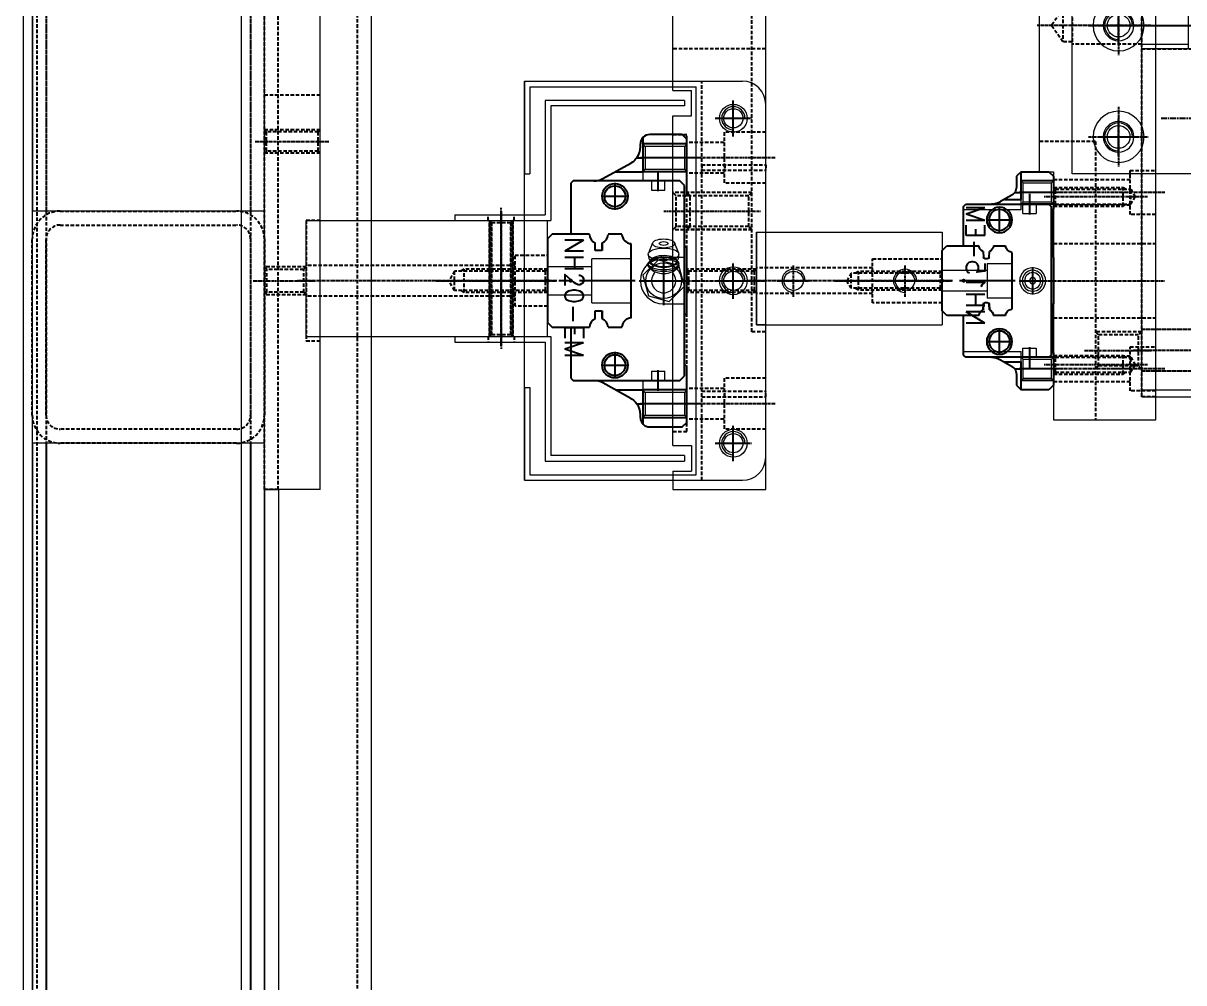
# Model space of a CAD drawing. Header units: millimetres. Extents: x -32759 to 129432, y 390 to 54305.
# Drawn here: x 17865.4 to 18115.4, y 24901.9 to 25108.6 of the extents above; entities that cross this region are included whole.
import ezdxf

# ---------------------------------------------------------------- set-up
doc = ezdxf.new("R2010")
doc.units = ezdxf.units.MM
for name, pattern in [('AM_ISO08W050', [18, 12, -1.5, 3, -1.5]), ('CENTER', [2, 1.25, -0.25, 0.25, -0.25]), ('HIDDEN', [0.375, 0.25, -0.125])]:
    doc.linetypes.add(name, pattern=pattern)
for name, color, linetype, lineweight in [('_BODY', 7, 'Continuous', 13), ('AM_4', 3, 'Continuous', 25), ('AM_5', 3, 'Continuous', 25), ('AM_7', 4, 'AM_ISO08W050', 25), ('AM_9', 253, 'Continuous', 0), ('ConnectionPoints', 7, 'Continuous', 50)]:
    doc.layers.add(name, color=color, linetype=linetype, lineweight=lineweight)
for name, color, linetype in [('CENTER', 1, 'CENTER'), ('CL', 1, 'CENTER'), ('HL', 2, 'HIDDEN')]:
    doc.layers.add(name, color=color, linetype=linetype)
doc.styles.add('한글', font='romans.shx', dxfattribs={"height": 4, "bigfont": 'whgtxt.shx'})

# ---------------------------------------------------------------- blocks, each defined once
blk = doc.blocks.new('yudrr')
at = {"ltscale": 0.5}
blk.add_line((310940.99, 31015.09), (310090.99, 31015.09), dxfattribs=at)
blk = doc.blocks.new('uutetw')
blk.add_blockref('yudrr', (0, 0))
blk = doc.blocks.new('67e5e')
at = {"layer": 'CL', "ltscale": 0.5}
blk.add_line((289839.67, 32360.44), (289839.67, 32341.44), dxfattribs=at)
at = {"layer": 'HL', "ltscale": 3}
for p, q in [((289837.6, 32358), (289837.17, 32358.44)), ((289837.17, 32343.44), (289837.17, 32358.44)), ((289837.6, 32358), (289841.74, 32358)), ((289837.6, 32343.87), (289837.6, 32358)), ((289841.74, 32358), (289842.17, 32358.44)), ((289841.74, 32343.87), (289841.74, 32358)), ((289842.17, 32343.44), (289842.17, 32358.44)), ((289837.17, 32343.44), (289837.6, 32343.87)), ((289837.6, 32343.87), (289841.74, 32343.87)), ((289842.17, 32343.44), (289841.74, 32343.87))]:
    blk.add_line(p, q, dxfattribs=at)
blk = doc.blocks.new('tyet')
at = {"layer": 'CL', "ltscale": 0.5}
blk.add_line((286328.87, 32794.17), (286349.87, 32794.17), dxfattribs=at)
at = {"layer": 'HL', "ltscale": 3}
for p, q in [((286330.87, 32799.67), (286339.87, 32799.67)), ((286339.87, 32799.67), (286339.87, 32788.67)), ((286339.87, 32797.47), (286347.87, 32797.47)), ((286339.87, 32790.87), (286347.87, 32790.87)), ((286330.87, 32788.67), (286339.87, 32788.67))]:
    blk.add_line(p, q, dxfattribs=at)
blk = doc.blocks.new('54t43')
at = {"layer": 'CL', "ltscale": 0.5}
blk.add_line((295492.24, 32846.58), (295471.24, 32846.58), dxfattribs=at)
at = {"layer": 'HL', "ltscale": 3}
for p, q in [((295473.24, 32850.58), (295473.92, 32849.91)), ((295473.24, 32850.58), (295490.24, 32850.58)), ((295489.57, 32849.91), (295490.24, 32850.58)), ((295473.92, 32849.91), (295473.92, 32843.26)), ((295473.92, 32849.91), (295489.57, 32849.91)), ((295489.57, 32849.91), (295489.57, 32843.26)), ((295473.24, 32842.58), (295473.92, 32843.26)), ((295473.24, 32842.58), (295490.24, 32842.58)), ((295473.92, 32843.26), (295489.57, 32843.26)), ((295489.57, 32843.26), (295490.24, 32842.58))]:
    blk.add_line(p, q, dxfattribs=at)
blk = doc.blocks.new('7uryr')
at = {"layer": 'CL', "ltscale": 0.5}
blk.add_line((305307.34, 32563.16), (305289.34, 32563.16), dxfattribs=at)
at = {"layer": 'HL', "ltscale": 3}
for p, q in [((305291.34, 32567.16), (305292.02, 32566.49)), ((305291.34, 32567.16), (305305.34, 32567.16)), ((305292.02, 32566.49), (305292.02, 32559.84)), ((305292.02, 32566.49), (305304.67, 32566.49)), ((305304.67, 32566.49), (305305.34, 32567.16)), ((305304.67, 32566.49), (305304.67, 32559.84)), ((305291.34, 32559.16), (305292.02, 32559.84)), ((305291.34, 32559.16), (305305.34, 32559.16)), ((305292.02, 32559.84), (305304.67, 32559.84)), ((305304.67, 32559.84), (305305.34, 32559.16))]:
    blk.add_line(p, q, dxfattribs=at)
blk = doc.blocks.new('tyuweq')
at = {"ltscale": 0.5}
blk.add_circle((304059.02, 35217.71), 2.07, dxfattribs=at)
at = {"color": 1, "ltscale": 0.5}
blk.add_arc((304059.02, 35217.71), 2.5, 270, 180, dxfattribs=at)
at = {"layer": 'CL', "ltscale": 0.5}
for p, q in [((304059.02, 35221.21), (304059.02, 35214.21)), ((304055.52, 35217.71), (304062.52, 35217.71))]:
    blk.add_line(p, q, dxfattribs=at)
blk = doc.blocks.new('yi8we4t')
at = {"ltscale": 0.5}
for p, q in [((294731.98, 33538.59), (294727.98, 33538.59)), ((294727.98, 33538.59), (294727.98, 33518.59)), ((294731.98, 33538.59), (294731.98, 33534.59)), ((294737.48, 33538.59), (294737.48, 33534.59)), ((294737.48, 33538.59), (294808.48, 33538.59)), ((294808.48, 33538.59), (294808.48, 33534.59)), ((294813.98, 33538.59), (294813.98, 33534.59)), ((294813.98, 33538.59), (294971.98, 33538.59)), ((294737.48, 33534.59), (294731.98, 33534.59)), ((294808.48, 33534.59), (294813.98, 33534.59)), ((294763.48, 33518.59), (294763.48, 33520.59)), ((294763.48, 33520.59), (294783.48, 33520.59)), ((294783.48, 33520.59), (294783.48, 33518.59)), ((294727.98, 33518.59), (295057.98, 33518.59))]:
    blk.add_line(p, q, dxfattribs=at)
at = {"layer": 'HL', "ltscale": 3}
for p, q in [((294740.48, 33538.59), (294740.48, 33535.59)), ((294804.48, 33538.59), (294804.48, 33535.59)), ((294822.98, 33518.59), (294822.98, 33538.59)), ((294740.48, 33535.59), (294804.48, 33535.59)), ((294761.98, 33518.59), (294761.98, 33521.59)), ((294761.98, 33521.59), (295023.98, 33521.59))]:
    blk.add_line(p, q, dxfattribs=at)
at = {"rotation": 90}
for name, p in [('54t43', (327634.56, -261951.66)), ('7uryr', (327351.15, -271769.76))]:
    blk.add_blockref(name, p, dxfattribs=at)
at = {"extrusion": (0, 0, -1), "zscale": -1, "rotation": 90}
for p in [(-261952.31, -252812.29), (-262005.31, -252812.29)]:
    blk.add_blockref('tyet', p, dxfattribs=at)
for name, p in [('67e5e', (4933.31, 1177.15)), ('tyuweq', (-9321.04, -1692.13)), ('tyuweq', (-9286.04, -1692.13)), ('tyuweq', (-9251.04, -1692.13))]:
    blk.add_blockref(name, p)
blk = doc.blocks.new('y7iwett')
blk.add_blockref('yi8we4t', (0, 0))
blk = doc.blocks.new('T7IRTY')
at = {"layer": 'AM_4'}
for p, q in [((294078.03, 23800.7), (294077.03, 23799.71)), ((294077.03, 23799.71), (294077.03, 23792.7)), ((294090.04, 23800.7), (294078.03, 23800.7)), ((294088.03, 23800.2), (294087.03, 23799.2)), ((294129.03, 23800.2), (294088.03, 23800.2)), ((294090.53, 23800.21), (294090.04, 23800.7)), ((294101.03, 23800.21), (294090.53, 23800.21)), ((294101.53, 23800.7), (294101.03, 23800.21)), ((294115.54, 23800.7), (294101.53, 23800.7)), ((294116.03, 23800.21), (294115.54, 23800.7)), ((294126.53, 23800.21), (294116.03, 23800.21)), ((294127.03, 23800.7), (294126.53, 23800.21)), ((294139.04, 23800.7), (294127.03, 23800.7)), ((294130.03, 23799.2), (294129.03, 23800.2)), ((294140.03, 23799.71), (294139.04, 23800.7)), ((294140.03, 23792.7), (294140.03, 23799.71)), ((294087.03, 23799.2), (294087.03, 23776.2)), ((294130.03, 23776.2), (294130.03, 23799.2)), ((294077.71, 23791.2), (294085.03, 23791.2)), ((294079.68, 23790.7), (294079.03, 23790.7)), ((294082.03, 23789.94), (294082.03, 23791.2)), ((294085.03, 23785.31), (294085.03, 23791.2)), ((294132.03, 23785.31), (294132.03, 23791.2)), ((294132.03, 23791.2), (294139.36, 23791.2)), ((294135.03, 23789.94), (294135.03, 23791.2)), ((294138.03, 23790.7), (294137.39, 23790.7)), ((294086.53, 23782.61), (294083.18, 23788.65)), ((294116.52, 23788.7), (294100.55, 23788.7)), ((294133.89, 23788.65), (294130.54, 23782.61)), ((294098.53, 23786.7), (294098.53, 23783.72)), ((294118.53, 23783.72), (294118.53, 23786.7)), ((294100.38, 23782.46), (294102.03, 23782.46)), ((294102.03, 23782.45), (294100.38, 23782.45)), ((294102.03, 23782.46), (294102.03, 23780.96)), ((294115.03, 23782.46), (294116.69, 23782.46)), ((294115.03, 23780.96), (294115.03, 23782.46)), ((294116.69, 23782.45), (294115.03, 23782.45)), ((294098.53, 23779.7), (294098.53, 23771.7)), ((294102.03, 23780.96), (294100.38, 23780.96)), ((294116.69, 23780.96), (294115.03, 23780.96)), ((294118.53, 23771.7), (294118.53, 23779.7)), ((294087.03, 23776.2), (294087.53, 23775.7)), ((294087.53, 23775.7), (294098.53, 23775.7)), ((294118.53, 23775.7), (294129.53, 23775.7)), ((294129.53, 23775.7), (294130.03, 23776.2)), ((294098.53, 23771.7), (294099.53, 23770.7)), ((294099.53, 23770.7), (294117.53, 23770.7)), ((294117.53, 23770.7), (294118.53, 23771.7))]:
    blk.add_line(p, q, dxfattribs=at)
for points in [[(294082.03, 23789.94), (294082.29, 23789.74), (294082.52, 23789.52), (294082.75, 23789.28), (294082.95, 23789.02), (294083.18, 23788.65)], [(294133.89, 23788.65), (294134.06, 23788.92), (294134.24, 23789.18), (294134.46, 23789.43), (294134.7, 23789.66), (294135.03, 23789.94)]]:
    blk.add_lwpolyline(points, dxfattribs=at)
for centre, radius in [((294090.33, 23785.2), 2.75), ((294090.33, 23785.2), 2.25), ((294126.73, 23785.2), 2.75), ((294126.73, 23785.2), 2.25)]:
    blk.add_circle(centre, radius, dxfattribs=at)
for centre, radius, start, end in [((294079.03, 23792.7), 2, 180, 270), ((294138.03, 23792.7), 2, 270, 0), ((294079.68, 23786.7), 4, 53.9938, 90), ((294137.39, 23786.7), 4, 90, 126.0063), ((294098.46, 23788.78), 2.08, 271.9595, 357.9866), ((294118.61, 23788.78), 2.08, 182.0134, 268.0405), ((294083.03, 23780.67), 4, 0, 29.0571), ((294098.46, 23781.64), 2.08, 23.1458, 88.0405), ((294098.46, 23781.64), 2.08, 23.1458, 88.0405), ((294118.61, 23781.64), 2.08, 91.9595, 156.8542), ((294118.61, 23781.64), 2.08, 91.9595, 156.8534), ((294134.03, 23780.67), 4, 150.9429, 180), ((294098.46, 23781.78), 2.08, 271.9595, 336.8542), ((294118.61, 23781.78), 2.08, 203.1458, 268.0405)]:
    blk.add_arc(centre, radius, start, end, dxfattribs=at)
at = {"layer": 'AM_5'}
for p, q in [((294079.03, 23800.7), (294079.03, 23791.2)), ((294085.03, 23800.7), (294085.03, 23791.2)), ((294132.03, 23800.7), (294132.03, 23791.2)), ((294138.03, 23800.7), (294138.03, 23791.2))]:
    blk.add_line(p, q, dxfattribs=at)
at = {"layer": 'AM_7'}
for p, q in [((294082.03, 23802.23), (294082.03, 23790.68)), ((294135.03, 23802.23), (294135.03, 23790.68)), ((294108.53, 23790.45), (294108.53, 23800.95)), ((294089.23, 23794.5), (294084.83, 23794.5)), ((294103.28, 23795.7), (294113.78, 23795.7)), ((294132.23, 23794.5), (294127.83, 23794.5)), ((294108.53, 23789.6), (294108.53, 23769.8)), ((294090.33, 23782.32), (294090.33, 23788.09)), ((294126.73, 23782.32), (294126.73, 23788.09)), ((294087.45, 23785.2), (294093.22, 23785.2)), ((294123.85, 23785.2), (294129.62, 23785.2))]:
    blk.add_line(p, q, dxfattribs=at)
at = {"layer": 'AM_9'}
for p, q in [((294079.03, 23800.7), (294079.58, 23800.16)), ((294079.58, 23800.16), (294079.58, 23791.75)), ((294079.58, 23800.16), (294084.49, 23800.16)), ((294084.49, 23800.16), (294085.03, 23800.7)), ((294084.49, 23791.75), (294084.49, 23800.16)), ((294103.53, 23800.2), (294103.53, 23795.7)), ((294109.73, 23800.17), (294105.27, 23798.97)), ((294113, 23796.9), (294109.73, 23800.17)), ((294113.53, 23795.7), (294113.53, 23800.2)), ((294132.03, 23800.7), (294132.58, 23800.16)), ((294132.58, 23800.16), (294132.58, 23791.75)), ((294132.58, 23800.16), (294137.49, 23800.16)), ((294137.49, 23800.16), (294138.03, 23800.7)), ((294137.49, 23791.75), (294137.49, 23800.16)), ((294102.6, 23798.96), (294100.34, 23798.07)), ((294104.27, 23798.66), (294103.99, 23798.31)), ((294104, 23798.33), (294104.02, 23798.35)), ((294105.27, 23798.97), (294104.07, 23794.51)), ((294105.23, 23799), (294104.87, 23799)), ((294106.41, 23797.96), (294105.83, 23798.66)), ((294111.8, 23792.44), (294113, 23796.9)), ((294089.03, 23795.95), (294087.03, 23795.95)), ((294089.03, 23793.05), (294089.03, 23795.95)), ((294104.07, 23794.51), (294107.34, 23791.24)), ((294128.03, 23793.05), (294128.03, 23795.95)), ((294130.03, 23795.95), (294128.03, 23795.95)), ((294087.03, 23793.05), (294089.03, 23793.05)), ((294100.34, 23793.33), (294102.6, 23792.45)), ((294103.99, 23793.1), (294104.27, 23792.75)), ((294104.87, 23792.4), (294105.23, 23792.4)), ((294105.83, 23792.75), (294106.41, 23793.45)), ((294107.34, 23791.24), (294111.8, 23792.44)), ((294128.03, 23793.05), (294130.03, 23793.05)), ((294079.58, 23791.75), (294079.03, 23791.2)), ((294079.58, 23791.75), (294084.49, 23791.75)), ((294085.03, 23791.2), (294084.49, 23791.75)), ((294085.03, 23791.2), (294087.03, 23791.2)), ((294130.03, 23791.2), (294132.03, 23791.2)), ((294132.58, 23791.75), (294132.03, 23791.2)), ((294132.58, 23791.75), (294137.49, 23791.75)), ((294138.03, 23791.2), (294137.49, 23791.75)), ((294103.78, 23788.7), (294103.78, 23780.2)), ((294113.28, 23780.2), (294113.28, 23788.7)), ((294098.53, 23783.72), (294098.53, 23783.72)), ((294118.53, 23783.72), (294118.53, 23783.72)), ((294100.38, 23780.95), (294102.03, 23780.95)), ((294102.03, 23780.95), (294102.03, 23780.96)), ((294113.28, 23780.2), (294103.78, 23780.2)), ((294105.53, 23780.2), (294105.53, 23770.7)), ((294111.53, 23770.7), (294111.53, 23780.2)), ((294115.03, 23780.96), (294115.03, 23780.95)), ((294115.03, 23780.95), (294116.69, 23780.95))]:
    blk.add_line(p, q, dxfattribs=at)
for points in [[(294104.18, 23798.49), (294104.23, 23798.52), (294104.3, 23798.54), (294104.37, 23798.56), (294104.45, 23798.55), (294104.52, 23798.52), (294104.58, 23798.49)], [(294105.25, 23797.7), (294105.25, 23797.69), (294105.14, 23797.52)], [(294106.4, 23797.96), (294106.38, 23797.99), (294106.21, 23798.12), (294106.01, 23798.18), (294105.8, 23798.15), (294105.58, 23798.04), (294105.47, 23797.95), (294105.36, 23797.83), (294105.25, 23797.7)], [(294106.64, 23797.48), (294106.53, 23797.77), (294106.4, 23797.96)], [(294106.64, 23793.92), (294106.78, 23794.33), (294106.89, 23794.78), (294106.95, 23795.25), (294106.97, 23795.75), (294106.95, 23796.22), (294106.87, 23796.7), (294106.77, 23797.1), (294106.64, 23797.48)], [(294104.09, 23792.98), (294104.09, 23792.99), (294104.01, 23793.07), (294104, 23793.08)], [(294104.58, 23792.91), (294104.53, 23792.89), (294104.46, 23792.86), (294104.39, 23792.85), (294104.31, 23792.86), (294104.24, 23792.89), (294104.22, 23792.9)], [(294105.14, 23793.89), (294105.29, 23793.66), (294105.45, 23793.48), (294105.65, 23793.33), (294105.84, 23793.24), (294106.04, 23793.23), (294106.22, 23793.29), (294106.39, 23793.43), (294106.4, 23793.45)], [(294106.4, 23793.45), (294106.53, 23793.65), (294106.64, 23793.92)]]:
    blk.add_lwpolyline(points, dxfattribs=at)
blk.add_circle((294108.53, 23795.7), 3.85, dxfattribs=at)
for centre, radius, start, end in [((294102.82, 23795.7), 3.3, 57.5686, 90), ((294108.53, 23795.7), 2.6, 223.2105, 136.7895), ((294108.53, 23795.7), 5, 180, 0), ((294102.82, 23795.7), 3.3, 270, 302.4314), ((294098.46, 23788.77), 2.08, 271.9595, 358.108), ((294118.61, 23788.77), 2.08, 181.892, 268.0405), ((294098.46, 23781.77), 2.08, 271.9595, 336.8542), ((294118.61, 23781.77), 2.08, 203.1458, 268.0405)]:
    blk.add_arc(centre, radius, start, end, dxfattribs=at)
for centre, major_axis in [((294100.5, 23795.7), (0, -2.4)), ((294102.82, 23795.7), (0, -3.3)), ((294104.51, 23795.7), (0, -2.91)), ((294104.87, 23795.7), (0, -3.3)), ((294105.23, 23795.7), (0, -3.3)), ((294100.5, 23795.7), (0, 1))]:
    blk.add_ellipse(centre, major_axis=major_axis, ratio=0.406737, dxfattribs=at)
blk.add_ellipse((294104.29, 23795.7), major_axis=(0, -2.88), ratio=0.406737, start_param=6.513207, end_param=12.682655, dxfattribs=at)
at = {"layer": 'ConnectionPoints'}
for p in [(294108.53, 23775.7, -20), (294108.53, 23775.7, -20), (294108.53, 23775.7, -20), (294108.53, 23770.7)]:
    blk.add_point(p, dxfattribs=at)
at = {"ltscale": 0.5, "style": '한글'}
blk.add_text('NH20-EM', height=4, dxfattribs=at).set_placement((294099.1, 23774.41))
blk = doc.blocks.new('ytuhf')
at = {"layer": 'CL', "ltscale": 0.5}
blk.add_line((295981.33, 33694.89), (295952.33, 33694.89), dxfattribs=at)
at = {"layer": 'HL', "ltscale": 3}
for p, q in [((295954.33, 33697.39), (295954.76, 33696.96)), ((295954.33, 33697.39), (295979.33, 33697.39)), ((295954.76, 33696.96), (295954.76, 33692.82)), ((295954.76, 33696.96), (295978.9, 33696.96)), ((295978.9, 33696.96), (295979.33, 33697.39)), ((295978.9, 33696.96), (295978.9, 33692.82)), ((295954.33, 33692.39), (295954.76, 33692.82)), ((295954.76, 33692.82), (295978.9, 33692.82)), ((295978.9, 33692.82), (295979.33, 33692.39)), ((295954.33, 33692.39), (295979.33, 33692.39))]:
    blk.add_line(p, q, dxfattribs=at)
blk = doc.blocks.new('trrfyj')
at = {"layer": 'CL', "ltscale": 0.5}
blk.add_line((295861.45, 33668.1), (295865.65, 33668.1), dxfattribs=at)
at = {"layer": 'HL', "ltscale": 3}
for p, q in [((295862.95, 33670.9), (295864.15, 33670.9)), ((295862.95, 33665.3), (295864.15, 33665.3))]:
    blk.add_line(p, q, dxfattribs=at)
blk = doc.blocks.new('9u8hi')
at = {"color": 6, "ltscale": 0.5}
for p, q in [((306751.09, 33585.09), (306752.29, 33585.09)), ((306751.09, 33585.09), (306751.09, 33565.59)), ((306752.29, 33585.09), (306752.29, 33564.39)), ((306726.44, 33535.59), (306726.44, 33565.59)), ((306726.44, 33565.59), (306751.09, 33565.59)), ((306727.64, 33535.59), (306727.64, 33564.39)), ((306727.64, 33564.39), (306752.29, 33564.39)), ((306726.44, 33535.59), (306727.64, 33535.59))]:
    blk.add_line(p, q, dxfattribs=at)
at = {"xscale": -1}
blk.add_blockref('trrfyj', (602615.24, -93.01), dxfattribs=at)
blk = doc.blocks.new('hui')
at = {"color": 6, "ltscale": 0.5}
for p, q in [((306974.36, 33585.09), (306975.56, 33585.09)), ((306974.36, 33585.09), (306974.36, 33564.39)), ((306975.56, 33585.09), (306975.56, 33565.59)), ((306975.56, 33565.59), (307001.21, 33565.59)), ((307001.21, 33565.59), (307001.21, 33535.59)), ((306974.36, 33564.39), (307000.01, 33564.39)), ((307000.01, 33535.59), (307000.01, 33564.39)), ((307000.01, 33535.59), (307001.21, 33535.59))]:
    blk.add_line(p, q, dxfattribs=at)
blk.add_blockref('trrfyj', (11111.41, -93.01))
blk = doc.blocks.new('r6rty')
at = {"color": 6, "ltscale": 0.5}
blk.add_circle((305290.79, 33506.19), 3, dxfattribs=at)
at = {"layer": 'CL', "ltscale": 0.5}
for p, q in [((305290.79, 33510.09), (305290.79, 33502.3)), ((305286.89, 33506.19), (305294.68, 33506.19))]:
    blk.add_line(p, q, dxfattribs=at)
blk = doc.blocks.new('tyuru')
at = {"color": 6, "ltscale": 0.5}
for p, q in [((305313.85, 33570.59), (305313.85, 33523.59)), ((305333.85, 33570.59), (305313.85, 33570.59)), ((305313.85, 33570.59), (305399.85, 33570.59)), ((305333.85, 33570.59), (305333.85, 33569.39)), ((305379.85, 33570.59), (305379.85, 33569.39)), ((305399.85, 33570.59), (305379.85, 33570.59)), ((305399.85, 33570.59), (305399.85, 33523.59)), ((305315.05, 33569.39), (305315.05, 33533.59)), ((305333.85, 33569.39), (305315.05, 33569.39)), ((305398.65, 33569.39), (305379.85, 33569.39)), ((305398.65, 33569.39), (305398.65, 33533.59)), ((305315.05, 33533.59), (305398.65, 33533.59)), ((305318.85, 33518.59), (305394.85, 33518.59))]:
    blk.add_line(p, q, dxfattribs=at)
for centre, start, end in [((305318.85, 33523.59), 180, 270), ((305394.85, 33523.59), 270, 0)]:
    blk.add_arc(centre, 5, start, end, dxfattribs=at)
at = {"layer": 'HL', "ltscale": 3}
blk.add_line((305313.85, 33532.39), (305399.85, 33532.39), dxfattribs=at)
at = {"color": 6}
for p in [(31.06, 19.39), (66.06, 19.39), (101.06, 19.39)]:
    blk.add_blockref('r6rty', p, dxfattribs=at)
blk = doc.blocks.new('r6ry')
at = {"layer": 'HL', "ltscale": 3}
for p, q in [((305543.07, 33457.49), (305544.27, 33457.49)), ((305543.07, 33457.49), (305543.07, 33443.69)), ((305544.27, 33457.49), (305544.27, 33443.69)), ((305543.07, 33452.49), (305544.27, 33452.49)), ((305543.07, 33443.69), (305544.27, 33443.69))]:
    blk.add_line(p, q, dxfattribs=at)
blk = doc.blocks.new('rtsr')
at = {"color": 6}
for name, p in [('tyuru', (0, 401.86)), ('r6ry', (-211.22, 476.76))]:
    blk.add_blockref(name, p, dxfattribs=at)
at = {"color": 6, "xscale": -1}
blk.add_blockref('r6ry', (610924.92, 476.76), dxfattribs=at)
blk = doc.blocks.new('tueryryt')
at = {"layer": 'CL', "ltscale": 0.5}
blk.add_line((288979.02, 33783.6), (288953.82, 33783.6), dxfattribs=at)
at = {"layer": 'HL', "ltscale": 3}
for p, q in [((288955.82, 33785.6), (288956.2, 33785.22)), ((288955.82, 33785.6), (288973.82, 33785.6)), ((288956.2, 33785.22), (288956.2, 33781.97)), ((288956.2, 33785.22), (288975.44, 33785.22)), ((288973.82, 33785.6), (288973.82, 33781.6)), ((288973.82, 33785.6), (288974.48, 33785.22)), ((288975.44, 33785.22), (288975.44, 33781.97)), ((288975.44, 33785.22), (288976.38, 33783.6)), ((288975.44, 33781.97), (288976.38, 33783.6)), ((288955.82, 33781.6), (288956.2, 33781.97)), ((288955.82, 33781.6), (288973.82, 33781.6)), ((288956.2, 33781.97), (288975.44, 33781.97)), ((288973.82, 33781.6), (288974.48, 33781.97))]:
    blk.add_line(p, q, dxfattribs=at)
blk = doc.blocks.new('tyuy')
at = {"layer": 'CL', "ltscale": 0.5}
blk.add_line((289793.94, 32388.98), (289793.94, 32432.98), dxfattribs=at)
at = {"layer": 'HL', "ltscale": 3}
for p, q in [((289791.19, 32405.98), (289791.19, 32430.98)), ((289796.69, 32405.98), (289796.69, 32430.98)), ((289789.19, 32390.98), (289789.19, 32405.98)), ((289789.19, 32405.98), (289798.69, 32405.98)), ((289798.69, 32405.98), (289798.69, 32390.98))]:
    blk.add_line(p, q, dxfattribs=at)
blk = doc.blocks.new('ytrg')
at = {"ltscale": 0.5}
blk.add_circle((286104.04, 34820.84), 2.07, dxfattribs=at)
at = {"color": 1, "ltscale": 0.5}
blk.add_arc((286104.04, 34820.84), 2.5, 270, 180, dxfattribs=at)
at = {"layer": 'CL', "ltscale": 0.5}
for p, q in [((286104.04, 34824.34), (286104.04, 34817.34)), ((286100.54, 34820.84), (286107.54, 34820.84))]:
    blk.add_line(p, q, dxfattribs=at)
blk = doc.blocks.new('87ryth')
at = {"ltscale": 0.5}
for p, q in [((285509.4, 33467.92), (285489.4, 33467.92)), ((285489.4, 33467.92), (285489.4, 33427.92)), ((285509.4, 33467.92), (285509.4, 33427.92)), ((285509.4, 33427.92), (285489.4, 33427.92))]:
    blk.add_line(p, q, dxfattribs=at)
for name, p in [('tyuy', (-4295.04, 1036.94)), ('ytrg', (-605.14, -1360.92)), ('ytrg', (-605.14, -1384.92))]:
    blk.add_blockref(name, p)
at = {"rotation": 90}
blk.add_blockref('tueryryt', (319282.49, -255527.9), dxfattribs=at)
blk = doc.blocks.new('TYRTYUR')
at = {"layer": 'AM_4'}
for p, q in [((294113.52, 23504.47), (294112.52, 23503.47)), ((294120.52, 23504.47), (294113.52, 23504.47)), ((294120.82, 23504.17), (294120.52, 23504.47)), ((294131.02, 23504.47), (294130.72, 23504.17)), ((294141.02, 23504.47), (294131.02, 23504.47)), ((294141.32, 23504.17), (294141.02, 23504.47)), ((294151.52, 23504.47), (294151.22, 23504.17)), ((294158.52, 23504.47), (294151.52, 23504.47)), ((294159.52, 23503.47), (294158.52, 23504.47)), ((294112.52, 23503.47), (294112.52, 23497.47)), ((294120.02, 23503.97), (294119.52, 23503.47)), ((294119.52, 23503.47), (294119.52, 23485.57)), ((294152.02, 23503.97), (294120.02, 23503.97)), ((294130.72, 23504.17), (294120.82, 23504.17)), ((294151.22, 23504.17), (294141.32, 23504.17)), ((294152.52, 23503.47), (294152.02, 23503.97)), ((294152.52, 23485.57), (294152.52, 23503.47)), ((294159.52, 23497.47), (294159.52, 23503.47)), ((294113.52, 23496.47), (294112.52, 23497.47)), ((294112.52, 23497.47), (294118.52, 23497.47)), ((294117.02, 23496.11), (294117.02, 23497.47)), ((294118.52, 23493.88), (294118.52, 23497.47)), ((294153.52, 23493.88), (294153.52, 23497.47)), ((294153.52, 23497.47), (294159.52, 23497.47)), ((294155.02, 23496.11), (294155.02, 23497.47)), ((294159.52, 23497.47), (294158.52, 23496.47)), ((294115.87, 23496.47), (294113.52, 23496.47)), ((294118.99, 23493.07), (294117.57, 23495.52)), ((294142.14, 23495.47), (294129.91, 23495.47)), ((294154.46, 23495.5), (294153.06, 23493.07)), ((294158.52, 23496.47), (294156.18, 23496.47)), ((294128.52, 23494.08), (294128.52, 23491.56)), ((294143.52, 23491.56), (294143.52, 23494.08)), ((294131, 23490.59), (294129.75, 23490.67)), ((294129.75, 23490.67), (294131, 23490.59)), ((294129.75, 23489.27), (294131, 23489.35)), ((294131, 23489.35), (294129.75, 23489.27)), ((294141.05, 23490.59), (294142.29, 23490.67)), ((294142.29, 23489.27), (294141.05, 23489.35)), ((294128.52, 23488.38), (294128.52, 23481.47)), ((294143.52, 23481.47), (294143.52, 23488.38)), ((294119.52, 23485.57), (294120.02, 23485.07)), ((294120.02, 23485.07), (294128.52, 23485.07)), ((294143.52, 23485.07), (294152.02, 23485.07)), ((294152.02, 23485.07), (294152.52, 23485.57)), ((294128.52, 23481.47), (294129.52, 23480.47)), ((294129.52, 23480.47), (294142.52, 23480.47)), ((294142.52, 23480.47), (294143.52, 23481.47))]:
    blk.add_line(p, q, dxfattribs=at)
for points in [[(294117.02, 23496.11), (294117.27, 23495.9), (294117.49, 23495.64), (294117.57, 23495.52)], [(294154.46, 23495.5), (294154.65, 23495.76), (294154.88, 23496), (294155.02, 23496.11)]]:
    blk.add_lwpolyline(points, dxfattribs=at)
for centre, radius in [((294122.92, 23492.82), 2.75), ((294122.92, 23492.82), 2.25), ((294149.12, 23492.82), 2.75), ((294149.12, 23492.82), 2.25)]:
    blk.add_circle(centre, radius, dxfattribs=at)
for centre, radius, start, end in [((294115.87, 23494.47), 2, 54.7356, 90), ((294128.28, 23495.72), 1.65, 278.5974, 351.5398), ((294143.77, 23495.72), 1.65, 188.4602, 261.4024), ((294156.18, 23494.47), 2, 90, 125.2644), ((294115.52, 23491.07), 4, 0.0789, 30.013), ((294156.52, 23491.07), 4, 149.9967, 180), ((294128.28, 23489.93), 1.65, 26.7418, 81.4027), ((294128.28, 23490.02), 1.65, 278.5974, 333.2583), ((294130.98, 23490.29), 0.3, 15.5284, 86.3611), ((294130.98, 23489.65), 0.3, 273.6389, 344.4716), ((294129.69, 23489.97), 1.62, 345.6806, 14.3194), ((294142.35, 23489.97), 1.62, 165.6806, 194.3194), ((294141.07, 23490.29), 0.3, 93.6389, 164.4717), ((294141.07, 23489.65), 0.3, 195.5284, 266.3611), ((294143.77, 23489.93), 1.65, 98.5976, 153.2581), ((294143.77, 23490.02), 1.65, 206.7419, 261.4024)]:
    blk.add_arc(centre, radius, start, end, dxfattribs=at)
at = {"layer": 'AM_5'}
for p, q in [((294114.52, 23504.47), (294114.52, 23497.47)), ((294119.52, 23504.47), (294119.52, 23497.47)), ((294152.52, 23504.47), (294152.52, 23497.47)), ((294157.52, 23504.47), (294157.52, 23497.47))]:
    blk.add_line(p, q, dxfattribs=at)
at = {"layer": 'AM_7'}
for p, q in [((294117.02, 23505.87), (294117.02, 23497.07)), ((294155.02, 23505.87), (294155.02, 23497.07)), ((294136.02, 23497.03), (294136.02, 23502.91)), ((294121.72, 23499.27), (294117.32, 23499.27)), ((294133.08, 23499.97), (294138.96, 23499.97)), ((294154.72, 23499.27), (294150.32, 23499.27)), ((294122.92, 23489.94), (294122.92, 23495.71)), ((294136.02, 23496.22), (294136.02, 23479.72)), ((294149.12, 23489.94), (294149.12, 23495.71)), ((294120.03, 23492.82), (294125.81, 23492.82)), ((294146.23, 23492.82), (294152.01, 23492.82))]:
    blk.add_line(p, q, dxfattribs=at)
at = {"layer": 'AM_9'}
for p, q in [((294114.52, 23504.47), (294114.96, 23504.04)), ((294119.09, 23504.04), (294119.52, 23504.47)), ((294152.52, 23504.47), (294152.96, 23504.04)), ((294157.09, 23504.04), (294157.52, 23504.47)), ((294114.96, 23504.04), (294114.96, 23497.91)), ((294114.96, 23504.04), (294119.09, 23504.04)), ((294119.09, 23497.91), (294119.09, 23504.04)), ((294152.96, 23504.04), (294152.96, 23497.91)), ((294152.96, 23504.04), (294157.09, 23504.04)), ((294157.09, 23497.91), (294157.09, 23504.04)), ((294121.52, 23500.72), (294119.52, 23500.72)), ((294121.52, 23497.82), (294121.52, 23500.72)), ((294150.52, 23497.82), (294150.52, 23500.72)), ((294152.52, 23500.72), (294150.52, 23500.72)), ((294114.96, 23497.91), (294114.52, 23497.47)), ((294114.96, 23497.91), (294119.09, 23497.91)), ((294118.52, 23497.47), (294120.77, 23497.47)), ((294119.52, 23497.47), (294119.09, 23497.91)), ((294119.52, 23497.82), (294121.52, 23497.82)), ((294120.77, 23485.07), (294120.77, 23497.47)), ((294150.52, 23497.82), (294152.52, 23497.82)), ((294151.27, 23497.47), (294151.27, 23485.07)), ((294151.27, 23497.47), (294153.52, 23497.47)), ((294152.96, 23497.91), (294152.52, 23497.47)), ((294152.96, 23497.91), (294157.09, 23497.91)), ((294157.52, 23497.47), (294157.09, 23497.91)), ((294132.27, 23495.47), (294132.27, 23490.17)), ((294139.77, 23490.17), (294139.77, 23495.47)), ((294119.52, 23485.57), (294119.52, 23491.08)), ((294139.77, 23490.17), (294132.27, 23490.17)), ((294133.77, 23490.17), (294133.77, 23480.47)), ((294138.27, 23480.47), (294138.27, 23490.17))]:
    blk.add_line(p, q, dxfattribs=at)
for radius in [2.8, 2.25, 1.75, 0.643]:
    blk.add_circle((294136.02, 23499.97), radius, dxfattribs=at)
blk.add_arc((294130.98, 23489.65), 0.3, 273.6381, 344.4686, dxfattribs=at)
at = {"layer": 'ConnectionPoints'}
for p in [(294136.02, 23485.07, -20), (294136.02, 23485.07, -20), (294136.02, 23485.07, -20), (294136.02, 23480.47)]:
    blk.add_point(p, dxfattribs=at)
at = {"ltscale": 0.5, "style": '한글'}
blk.add_text('NH15-EM', height=4, dxfattribs=at).set_placement((294126.22, 23485.63))
blk = doc.blocks.new('u7iet')
at = {"layer": 'CL', "ltscale": 0.5}
blk.add_line((287963.4, 33726.87), (287963.4, 33854.87), dxfattribs=at)
at = {"layer": 'HL', "ltscale": 3}
for p, q in [((287958.9, 33768.87), (287958.9, 33852.87)), ((287967.9, 33768.87), (287967.9, 33852.87)), ((287956.4, 33728.87), (287956.4, 33768.87)), ((287956.4, 33768.87), (287970.4, 33768.87)), ((287970.4, 33768.87), (287970.4, 33728.87))]:
    blk.add_line(p, q, dxfattribs=at)
blk = doc.blocks.new('67r67')
at = {"layer": 'CL', "ltscale": 0.5}
for p, q in [((289050.41, 33868.71), (289050.41, 33856.71)), ((289044.41, 33862.71), (289056.41, 33862.71))]:
    blk.add_line(p, q, dxfattribs=at)
at = {"layer": 'HL', "ltscale": 3}
blk.add_circle((289050.41, 33862.71), 4.19, dxfattribs=at)
blk.add_arc((289050.41, 33862.71), 5, 270, 180, dxfattribs=at)
blk = doc.blocks.new('678eryt')
at = {"ltscale": 0.5}
for radius in [41, 40]:
    blk.add_circle((286402.79, 33774.71), radius, dxfattribs=at)
at = {"layer": 'CENTER', "color": 1, "linetype": 'CENTER'}
for p, q in [((286402.79, 33832.56), (286402.79, 33716.87)), ((286402.79, 33774.71), (286361.88, 33815.62)), ((286402.79, 33774.71), (286443.69, 33815.62)), ((286344.94, 33774.71), (286460.63, 33774.71)), ((286402.79, 33774.71), (286361.88, 33733.81)), ((286402.79, 33774.71), (286443.69, 33733.81)), ((286402.79, 33742.71), (286402.79, 33738.56))]:
    blk.add_line(p, q, dxfattribs=at)
blk.add_circle((286402.79, 33774.71), 49, dxfattribs=at)
for p in [(-2682.27, -53.35), (-2612.98, -53.35), (-2682.27, -122.64), (-2612.98, -122.64)]:
    blk.add_blockref('67r67', p)
blk = doc.blocks.new('t7etret')
at = {"layer": 'CL', "ltscale": 0.5}
blk.add_line((296430.39, 35050.47), (296430.39, 35028.98), dxfattribs=at)
at = {"layer": 'HL', "ltscale": 3}
for p, q in [((296425.39, 35048.56), (296425.39, 35035.56)), ((296435.39, 35048.56), (296435.39, 35035.56)), ((296425.39, 35035.56), (296435.39, 35035.56)), ((296426.39, 35035.56), (296426.39, 35033.56)), ((296434.39, 35035.56), (296434.39, 35033.56)), ((296426.39, 35033.56), (296434.39, 35033.56)), ((296426.39, 35033.56), (296430.39, 35031.16)), ((296434.39, 35033.56), (296430.39, 35031.16))]:
    blk.add_line(p, q, dxfattribs=at)
blk = doc.blocks.new('tryer')
at = {"color": 1, "ltscale": 0.5}
for p, q in [((296282.78, 35015.6), (296292.78, 35015.6)), ((296282.78, 35005.6), (296282.78, 35015.6)), ((296292.78, 35015.6), (296292.78, 35005.6)), ((296282.78, 35014.6), (296292.78, 35014.6)), ((296282.78, 35006.6), (296292.78, 35006.6)), ((296292.78, 35005.6), (296282.78, 35005.6))]:
    blk.add_line(p, q, dxfattribs=at)
at = {"layer": 'CL', "ltscale": 0.5}
blk.add_line((296280.78, 35010.6), (296294.78, 35010.6), dxfattribs=at)
blk = doc.blocks.new('t7uue5t')
at = {"ltscale": 0.5}
for p, q in [((296350.39, 35048.56), (296350.39, 34924.56)), ((296350.39, 35048.56), (296640.39, 35048.56)), ((296351.89, 35048.56), (296351.89, 34926.06))]:
    blk.add_line(p, q, dxfattribs=at)
for name, p in [('u7iet', (8396.99, 1195.7)), ('t7etret', (0, 0)), ('678eryt', (10007.6, 1211.85))]:
    blk.add_blockref(name, p)
at = {"rotation": 270}
blk.add_blockref('tryer', (261419.79, 331331.34), dxfattribs=at)
blk = doc.blocks.new('tyretw')
at = {"ltscale": 0.5}
for radius in [5.5, 3.3]:
    blk.add_circle((297051.87, 36049.49), radius, dxfattribs=at)
at = {"layer": 'CL', "ltscale": 0.5}
for p, q in [((297051.87, 36055.99), (297051.87, 36042.99)), ((297058.37, 36049.49), (297045.37, 36049.49))]:
    blk.add_line(p, q, dxfattribs=at)
blk = doc.blocks.new('566UR6')
at = {"layer": 'CL', "ltscale": 0.2}
blk.add_line((418927.22, -341135.75), (418941.22, -341135.75), dxfattribs=at)
at = {"layer": 'HL', "ltscale": 0.2}
for p, q in [((418928.72, -341132.45), (418933.22, -341132.45)), ((418933.22, -341130.25), (418933.22, -341141.25)), ((418933.22, -341130.25), (418939.72, -341130.25)), ((418928.72, -341139.05), (418933.22, -341139.05)), ((418933.22, -341141.25), (418939.72, -341141.25))]:
    blk.add_line(p, q, dxfattribs=at)
blk = doc.blocks.new('7y8et')
at = {"layer": 'CL', "ltscale": 0.5}
blk.add_line((297109.08, 36085.75), (297094.08, 36085.75), dxfattribs=at)
at = {"layer": 'HL', "ltscale": 3}
for p, q in [((297096.08, 36088.75), (297096.63, 36088.2)), ((297096.08, 36088.75), (297107.08, 36088.75)), ((297096.63, 36088.2), (297096.63, 36083.29)), ((297096.63, 36088.2), (297106.54, 36088.2)), ((297106.54, 36088.2), (297107.08, 36088.75)), ((297106.54, 36088.2), (297106.54, 36083.29)), ((297096.08, 36082.75), (297096.63, 36083.29)), ((297096.08, 36082.75), (297107.08, 36082.75)), ((297096.63, 36083.29), (297106.54, 36083.29)), ((297106.54, 36083.29), (297107.08, 36082.75))]:
    blk.add_line(p, q, dxfattribs=at)
blk = doc.blocks.new('tryty')
at = {"ltscale": 0.5}
for p, q in [((296888.63, 35960.15), (296898.63, 35970.15)), ((296898.63, 35970.15), (296936.63, 35970.15)), ((296936.63, 35930.15), (296936.63, 35970.15)), ((296888.63, 35960.15), (296888.63, 35954.15)), ((296841.63, 35954.15), (296888.63, 35954.15)), ((296841.63, 35930.15), (296936.63, 35930.15))]:
    blk.add_line(p, q, dxfattribs=at)
at = {"ltscale": 0.2}
for p, q in [((296841.63, 35943.15), (296841.63, 35954.15)), ((296841.63, 35943.15), (296855.76, 35943.15)), ((296841.63, 35941.15), (296855.76, 35941.15)), ((296841.63, 35930.15), (296841.63, 35941.15))]:
    blk.add_line(p, q, dxfattribs=at)
blk.add_arc((296859.63, 35942.15), 4, 194.4775, 165.5225, dxfattribs=at)
at = {"layer": 'CL', "ltscale": 0.2}
for p, q in [((296859.63, 35934.53), (296859.63, 35949.77)), ((296852.01, 35942.15), (296867.25, 35942.15))]:
    blk.add_line(p, q, dxfattribs=at)
for p in [(-125.24, -87.34), (-125.24, -111.34)]:
    blk.add_blockref('tyretw', p)
at = {"rotation": 90}
for name, p in [('566UR6', (-44287.12, -382985.58)), ('7y8et', (332934.38, -261165.94))]:
    blk.add_blockref(name, p, dxfattribs=at)
blk = doc.blocks.new('TY7RD')
at = {"layer": 'CL', "ltscale": 0.5}
blk.add_line((294875.71, 34021.52), (294875.71, 34149.52), dxfattribs=at)
at = {"layer": 'HL', "ltscale": 3}
for p, q in [((294871.21, 34097.52), (294871.21, 34147.52)), ((294880.21, 34097.52), (294880.21, 34147.52)), ((294868.71, 34097.52), (294882.71, 34097.52)), ((294868.71, 34023.52), (294868.71, 34097.52)), ((294882.71, 34023.52), (294882.71, 34097.52))]:
    blk.add_line(p, q, dxfattribs=at)
blk = doc.blocks.new('RTUERTE')
at = {"ltscale": 0.5}
for p, q in [((294730.71, 34147.52), (294730.71, 34023.52)), ((294730.71, 34147.52), (295020.71, 34147.52)), ((294732.21, 34147.52), (294732.21, 34025.02))]:
    blk.add_line(p, q, dxfattribs=at)
for name, p in [('TY7RD', (-135, 0)), ('t7etret', (-1619.67, -901.04)), ('678eryt', (8387.93, 310.81))]:
    blk.add_blockref(name, p)
at = {"rotation": 270}
blk.add_blockref('tryer', (259800.11, 330430.3), dxfattribs=at)
blk = doc.blocks.new('udg')
at = {"layer": 'CL', "ltscale": 0.5}
blk.add_line((305247.83, 33940.32), (305223.37, 33940.32), dxfattribs=at)
at = {"layer": 'HL', "ltscale": 3}
for p, q in [((305228.91, 33943.82), (305226.44, 33940.32)), ((305228.91, 33943.82), (305228.91, 33936.82)), ((305230.91, 33943.82), (305228.91, 33943.82)), ((305230.91, 33944.32), (305230.91, 33936.32)), ((305245.91, 33944.32), (305230.91, 33944.32)), ((305228.91, 33936.82), (305226.44, 33940.32)), ((305230.91, 33936.82), (305228.91, 33936.82)), ((305245.91, 33936.32), (305230.91, 33936.32))]:
    blk.add_line(p, q, dxfattribs=at)
blk = doc.blocks.new('78E56TEYRY')
at = {"layer": 'CL', "ltscale": 0.5}
blk.add_line((293810.58, 32342.72), (293788.38, 32342.72), dxfattribs=at)
at = {"layer": 'HL', "ltscale": 3}
for p, q in [((293790.38, 32344.72), (293790.76, 32344.34)), ((293790.38, 32344.72), (293805.38, 32344.72)), ((293790.76, 32344.34), (293790.76, 32341.1)), ((293790.76, 32344.34), (293807, 32344.34)), ((293805.38, 32344.72), (293805.38, 32340.72)), ((293805.38, 32344.72), (293806.04, 32344.34)), ((293807, 32344.34), (293807, 32341.1)), ((293807, 32344.34), (293807.94, 32342.72)), ((293807, 32341.1), (293807.94, 32342.72)), ((293790.38, 32340.72), (293790.76, 32341.1)), ((293790.38, 32340.72), (293805.38, 32340.72)), ((293790.76, 32341.1), (293807, 32341.1)), ((293805.38, 32340.72), (293806.04, 32341.1))]:
    blk.add_line(p, q, dxfattribs=at)
blk = doc.blocks.new('t6user')
at = {"ltscale": 0.5}
blk.add_circle((297090.08, 36085.75), 2.46, dxfattribs=at)
at = {"color": 1, "ltscale": 0.5}
blk.add_arc((297090.08, 36085.75), 3, 270, 180, dxfattribs=at)
at = {"layer": 'CL', "ltscale": 0.5}
for p, q in [((297090.08, 36089.75), (297090.08, 36081.75)), ((297086.08, 36085.75), (297094.08, 36085.75))]:
    blk.add_line(p, q, dxfattribs=at)
blk = doc.blocks.new('REDFGD')
at = {"layer": 'CL', "ltscale": 0.5}
blk.add_line((294201.26, 32435.12), (294227.26, 32435.12), dxfattribs=at)
at = {"layer": 'HL', "ltscale": 3}
for p, q in [((294203.26, 32439.87), (294208.76, 32439.87)), ((294208.76, 32439.87), (294208.76, 32430.37)), ((294208.76, 32437.87), (294225.26, 32437.87)), ((294208.76, 32430.37), (294203.26, 32430.37)), ((294208.76, 32432.37), (294225.26, 32432.37))]:
    blk.add_line(p, q, dxfattribs=at)
blk = doc.blocks.new('TRYRYT')
at = {"layer": 'CL', "ltscale": 0.5}
blk.add_line((294613.49, 32649.19), (294599.15, 32649.19), dxfattribs=at)
at = {"layer": 'HL', "ltscale": 3}
for p, q in [((294601.15, 32653.19), (294601.82, 32652.52)), ((294601.15, 32653.19), (294611.15, 32653.19)), ((294601.82, 32652.52), (294601.82, 32645.87)), ((294601.82, 32652.52), (294610.47, 32652.52)), ((294610.47, 32652.52), (294611.15, 32653.19)), ((294610.47, 32652.52), (294610.47, 32645.87)), ((294601.15, 32645.19), (294601.82, 32645.87)), ((294601.15, 32645.19), (294611.15, 32645.19)), ((294601.82, 32645.87), (294610.47, 32645.87)), ((294610.47, 32645.87), (294611.15, 32645.19))]:
    blk.add_line(p, q, dxfattribs=at)
blk = doc.blocks.new('TURTYRY')
at = {"layer": 'CL', "ltscale": 0.5}
blk.add_line((294622.147068, 32780.166388), (294596.147068, 32780.166388), dxfattribs=at)
at = {"layer": 'HL', "ltscale": 3}
for p, q in [((294620.147068, 32788.166388), (294598.147068, 32788.166388)), ((294620.147068, 32772.166388), (294598.147068, 32772.166388))]:
    blk.add_line(p, q, dxfattribs=at)
blk = doc.blocks.new('Y7IE5TE')
at = {"ltscale": 0.5}
for p, q in [((294329.12, 33331.12), (294329.12, 33328.12)), ((294329.12, 33331.12), (294522.12, 33331.12)), ((294275.62, 33328.12), (294275.62, 33306.12)), ((294329.12, 33328.12), (294275.62, 33328.12)), ((294275.62, 33306.12), (294575.62, 33306.12))]:
    blk.add_line(p, q, dxfattribs=at)
at = {"layer": 'HL', "ltscale": 3}
for p, q in [((294335.62, 33319.12), (294335.62, 33331.12)), ((294335.62, 33319.12), (294275.62, 33319.12)), ((294280.62, 33306.12), (294280.62, 33309.12)), ((294280.62, 33309.12), (294570.62, 33309.12))]:
    blk.add_line(p, q, dxfattribs=at)
for name, p, rotation in [('REDFGD', (326721.74, -260897.14), 90), ('TURTYRY', (327085.78, -261292.03), 90), ('REDFGD', (326759.74, -260897.14), 90), ('udg', (260420.3, 338555.03), 270), ('TRYRYT', (326939.81, -261292.03), 90)]:
    blk.add_blockref(name, p, dxfattribs=dict(rotation=rotation))
at = {"xscale": -1, "rotation": 90}
for p in [(326630.24, 327118.5), (326666.44, 327118.5)]:
    blk.add_blockref('78E56TEYRY', p, dxfattribs=at)
for p in [(-2753.47, -2771.63), (-2729.47, -2771.63)]:
    blk.add_blockref('t6user', p)
blk = doc.blocks.new('TYUWE')
for name, p in [('Y7IE5TE', (2069.77, 2841.44)), ('t7uue5t', (0, 1102)), ('RTUERTE', (1619.67, 2003.04))]:
    blk.add_blockref(name, p)
at = {"xscale": -1, "rotation": 269.9999996931751}
blk.add_blockref('tryty', (260468.24, -260771.07), dxfattribs=at)
blk = doc.blocks.new('uyer')
at = {"layer": 'CL', "ltscale": 0.5}
blk.add_line((289760.37, 32188.48), (289734.37, 32188.48), dxfattribs=at)
at = {"layer": 'HL', "ltscale": 3}
for p, q in [((289736.37, 32190.98), (289736.8, 32190.55)), ((289736.37, 32190.98), (289754.37, 32190.98)), ((289736.8, 32190.55), (289736.8, 32186.41)), ((289736.8, 32190.55), (289756.43, 32190.55)), ((289754.37, 32190.98), (289754.37, 32185.98)), ((289754.37, 32190.98), (289755.12, 32190.55)), ((289756.43, 32190.55), (289756.43, 32186.41)), ((289756.43, 32190.55), (289757.63, 32188.48)), ((289756.43, 32186.41), (289757.63, 32188.48)), ((289736.37, 32185.98), (289736.8, 32186.41)), ((289736.37, 32185.98), (289754.37, 32185.98)), ((289736.8, 32186.41), (289756.43, 32186.41)), ((289754.37, 32185.98), (289755.12, 32186.41))]:
    blk.add_line(p, q, dxfattribs=at)
blk = doc.blocks.new('YTUWEW')
at = {"layer": 'CL', "ltscale": 0.5}
blk.add_line((296671.57, 33543.23), (296727.57, 33543.23), dxfattribs=at)
at = {"layer": 'HL', "ltscale": 3}
for p, q in [((296673.57, 33548.73), (296680.57, 33548.73)), ((296680.57, 33548.73), (296680.57, 33537.73)), ((296680.57, 33546.53), (296725.57, 33546.53)), ((296680.57, 33537.73), (296673.57, 33537.73)), ((296680.57, 33539.93), (296725.57, 33539.93))]:
    blk.add_line(p, q, dxfattribs=at)
blk = doc.blocks.new('Y8IE5RT')
at = {"ltscale": 0.5}
for p, q in [((296393.08, 33588.37), (296418.08, 33588.37)), ((296393.08, 33588.37), (296393.08, 33536.37)), ((296418.08, 33588.37), (296418.08, 33536.37)), ((296393.08, 33536.37), (296418.08, 33536.37))]:
    blk.add_line(p, q, dxfattribs=at)
at = {"rotation": 90}
for name, p in [('YTUWEW', (329948.31, -263137.2)), ('uyer', (328593.56, -256200))]:
    blk.add_blockref(name, p, dxfattribs=at)
blk.add_blockref('ytuhf', (438.75, -148.52))
blk = doc.blocks.new('67r5y54')
for name, p in [('Y8IE5RT', (12333.72, 1840.34)), ('y7iwett', (13965.82, 1811.12)), ('87ryth', (23239.9, 1863.79)), ('TYUWE', (12363.41, -901.85))]:
    blk.add_blockref(name, p)
at = {"xscale": -1}
for name, p in [('hui', (615701.16, 1811.62)), ('9u8hi', (615504.09, 1811.62)), ('ytuhf', (604706.13, 1691.82))]:
    blk.add_blockref(name, p, dxfattribs=at)
at = {"color": 6}
blk.add_blockref('rtsr', (3381.95, 1409.26), dxfattribs=at)
at = {"rotation": 180}
blk.add_blockref('T7IRTY', (602847.33, 59147.41), dxfattribs=at)
at = {"xscale": -1, "rotation": 180}
blk.add_blockref('TYRTYUR', (14602.78, 58772.18), dxfattribs=at)
blk = doc.blocks.new('uyiry')
at = {"ltscale": 0.5}
for p, q in [((283472.72, 1551.76), (282672.72, 1551.76)), ((282672.72, 1501.76), (283472.72, 1501.76))]:
    blk.add_line(p, q, dxfattribs=at)
at = {"layer": 'HL', "ltscale": 3}
for p, q in [((283472.72, 1548.76), (282672.72, 1548.76)), ((283472.72, 1504.76), (282672.72, 1504.76))]:
    blk.add_line(p, q, dxfattribs=at)
blk = doc.blocks.new('trtru')
at = {"layer": 'HL', "ltscale": 3}
for p, q in [((311532.58, 919.21), (311570.58, 919.21)), ((311532.58, 916.21), (311570.58, 916.21)), ((311526.58, 875.21), (311526.58, 913.21)), ((311529.58, 875.21), (311529.58, 913.21)), ((311573.58, 913.21), (311573.58, 875.21)), ((311576.58, 913.21), (311576.58, 875.21)), ((311570.58, 872.21), (311532.58, 872.21)), ((311570.58, 869.21), (311532.58, 869.21))]:
    blk.add_line(p, q, dxfattribs=at)
for centre, radius, start, end in [((311532.58, 913.21), 6, 90, 180), ((311570.58, 913.21), 6, 0, 90), ((311532.58, 913.21), 3, 90, 180), ((311570.58, 913.21), 3, 0, 90), ((311532.58, 875.21), 6, 180, 270), ((311532.58, 875.21), 3, 180, 270), ((311570.58, 875.21), 6, 270, 0), ((311570.58, 875.21), 3, 270, 0)]:
    blk.add_arc(centre, radius, start, end, dxfattribs=at)
blk = doc.blocks.new('ytrrt')
at = {"ltscale": 0.5}
for p, q in [((300104.9, 33983.33), (299869.9, 33983.33)), ((300104.9, 33983.33), (300104.9, 33980.33)), ((300104.9, 33980.33), (299869.9, 33980.33))]:
    blk.add_line(p, q, dxfattribs=at)
blk = doc.blocks.new('yruerty')
at = {"ltscale": 0.5}
for p, q in [((301346.88, 34045.84), (301151.88, 34045.84)), ((301151.88, 33995.84), (301151.88, 34045.84)), ((301346.88, 33995.84), (301346.88, 34045.84)), ((301151.88, 33995.84), (301346.88, 33995.84))]:
    blk.add_line(p, q, dxfattribs=at)
at = {"layer": 'HL', "ltscale": 3}
for p, q in [((301346.88, 34042.84), (301151.88, 34042.84)), ((301346.88, 33998.84), (301151.88, 33998.84))]:
    blk.add_line(p, q, dxfattribs=at)
blk = doc.blocks.new('rterte')
at = {"ltscale": 0.5}
for p, q in [((301601.88, 34045.84), (301391.88, 34045.84)), ((301391.88, 33995.84), (301391.88, 34045.84)), ((301391.88, 33995.84), (301601.88, 33995.84))]:
    blk.add_line(p, q, dxfattribs=at)
at = {"layer": 'HL', "ltscale": 3}
for p, q in [((301601.88, 34042.84), (301391.88, 34042.84)), ((301601.88, 33998.84), (301391.88, 33998.84))]:
    blk.add_line(p, q, dxfattribs=at)
blk = doc.blocks.new('uyrtey')
at = {"layer": 'HL', "ltscale": 3}
for p, q in [((299740.43, 33897.23), (299740.43, 33900.23)), ((299740.43, 33900.23), (300070.43, 33900.23)), ((299740.43, 33897.23), (300070.43, 33897.23))]:
    blk.add_line(p, q, dxfattribs=at)
blk = doc.blocks.new('u8owe')
at = {"layer": 'CL', "ltscale": 0.5}
blk.add_line((300727.67, 32199.73), (300714.23, 32199.73), dxfattribs=at)
at = {"layer": 'HL', "ltscale": 3}
for p, q in [((300716.23, 32202.73), (300716.77, 32202.19)), ((300716.23, 32202.73), (300725.23, 32202.73)), ((300724.69, 32202.19), (300725.23, 32202.73)), ((300716.77, 32202.19), (300716.77, 32197.27)), ((300716.77, 32202.19), (300724.69, 32202.19)), ((300724.69, 32202.19), (300724.69, 32197.27)), ((300716.23, 32196.73), (300716.77, 32197.27)), ((300716.23, 32196.73), (300725.23, 32196.73)), ((300716.77, 32197.27), (300724.69, 32197.27)), ((300724.69, 32197.27), (300725.23, 32196.73))]:
    blk.add_line(p, q, dxfattribs=at)
blk = doc.blocks.new('ywerse')
at = {"layer": 'CL', "ltscale": 0.5}
blk.add_line((300742.01, 31606.82), (300726.01, 31606.82), dxfattribs=at)
at = {"layer": 'HL', "ltscale": 3}
for p, q in [((300728.01, 31609.32), (300728.44, 31608.88)), ((300728.01, 31609.32), (300740.01, 31609.32)), ((300728.44, 31608.88), (300728.44, 31604.75)), ((300728.44, 31608.88), (300739.58, 31608.88)), ((300739.58, 31608.88), (300740.01, 31609.32)), ((300739.58, 31608.88), (300739.58, 31604.75)), ((300728.01, 31604.32), (300728.44, 31604.75)), ((300728.01, 31604.32), (300740.01, 31604.32)), ((300728.44, 31604.75), (300739.58, 31604.75)), ((300739.58, 31604.75), (300740.01, 31604.32))]:
    blk.add_line(p, q, dxfattribs=at)
blk = doc.blocks.new('89rer')
at = {"ltscale": 0.5}
for p, q in [((300704.9, 33740.65), (300704.9, 33752.65)), ((300704.9, 33752.65), (301034.9, 33752.65)), ((300704.9, 33740.65), (301034.9, 33740.65))]:
    blk.add_line(p, q, dxfattribs=at)
at = {"layer": 'HL', "ltscale": 3}
for p, q in [((300789.9, 33740.65), (300789.9, 33752.65)), ((300736.9, 33740.65), (300736.9, 33743.65)), ((300762.9, 33743.65), (300736.9, 33743.65)), ((300762.9, 33740.65), (300762.9, 33743.65))]:
    blk.add_line(p, q, dxfattribs=at)
at = {"rotation": 90}
for name, p in [('u8owe', (332949.63, -266972.58)), ('ywerse', (332386.72, -266987.36))]:
    blk.add_blockref(name, p, dxfattribs=at)
blk = doc.blocks.new('y7irtyr')
at = {"color": 3}
blk.add_blockref('uyiry', (17197.19, 32481.58), dxfattribs=at)
for name, p in [('yruerty', (-1231.97, -12.51)), ('trtru', (-11411.67, 33114.13)), ('rterte', (-1226.97, -12.51)), ('89rer', (-600, 230.68)), ('ytrrt', (0, 0)), ('uyrtey', (364.47, 83.11))]:
    blk.add_blockref(name, p)
blk = doc.blocks.new('uttyrt')
at = {"ltscale": 0.5}
for p, q in [((298582.89, -8), (295752.89, -8)), ((295752.89, -83), (298582.89, -83))]:
    blk.add_line(p, q, dxfattribs=at)
at = {"layer": 'HL', "ltscale": 3}
for p, q in [((295752.89, -11), (298582.89, -11)), ((295752.89, -80), (298582.89, -80))]:
    blk.add_line(p, q, dxfattribs=at)
blk = doc.blocks.new('sdfgsdfgcxvxbxcv')
at = {"rotation": 90}
for name, p in [('uttyrt', (266201.313, -159729.762)), ('uutetw', (297271.368, -172622.863)), ('y7irtyr', (300244.611, -162376.775)), ('67r5y54', (301698.988, -170965.67))]:
    blk.add_blockref(name, p, dxfattribs=at)

msp = doc.modelspace()

# ---------------------------------------------------------------- block references
at = {"layer": '_BODY'}
msp.add_blockref('sdfgsdfgcxvxbxcv', (-248343.91, -112719.97), dxfattribs=at)

doc.saveas('drawing.dxf')
